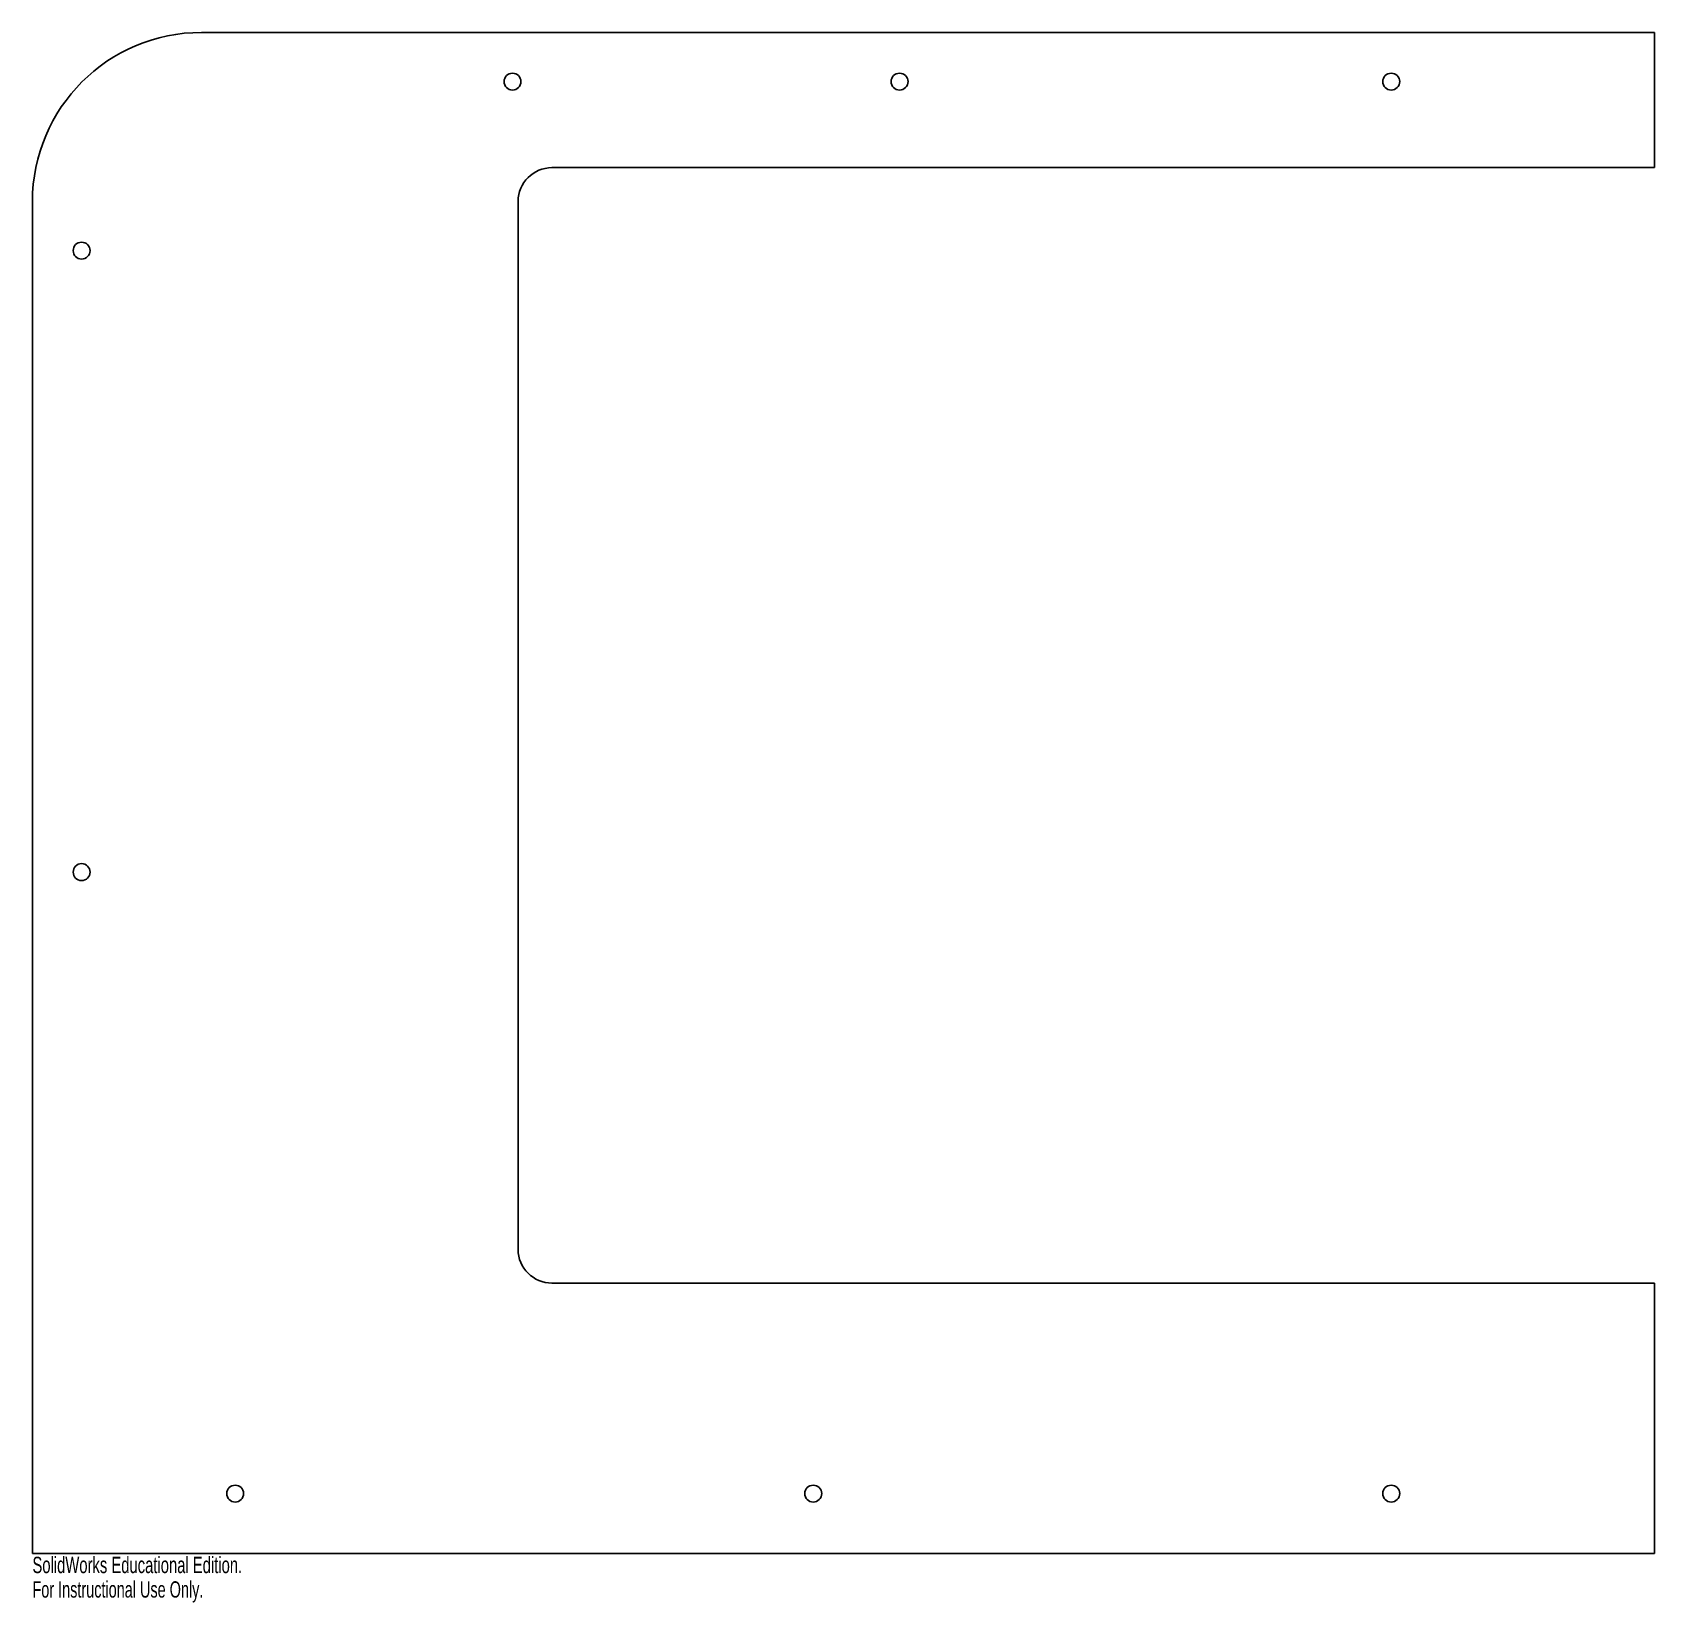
# Model space of a CAD drawing. Extents: x -26.5 to 21.5, y -1.5 to 45.
import ezdxf
from ezdxf.enums import TextEntityAlignment as Align

# ---------------------------------------------------------------- set-up
doc = ezdxf.new("R2010")
doc.units = 0
doc.layers.get('0').update_dxf_attribs({"linetype": 'CONTINUOUS'})

msp = doc.modelspace()

# ---------------------------------------------------------------- linework, layer by layer
at = {"color": 7, "linetype": 'CONTINUOUS'}
for p, q in [((-21.5, 45), (21.5, 45)), ((21.5, 45), (21.5, 41)), ((-11.128, 41), (21.5, 41)), ((-26.5, 40), (-26.5, 0)), ((-12.128, 9), (-12.128, 40)), ((21.5, 8), (-11.128, 8)), ((21.5, 8), (21.5, 0)), ((-26.5, 0), (21.5, 0))]:
    msp.add_line(p, q, dxfattribs=at)
for centre in [(-12.295, 43.545), (-0.84, 43.545), (13.708, 43.545), (-25.045, 38.545), (-25.045, 20.159), (-20.5, 1.772), (-3.396, 1.772), (13.708, 1.772)]:
    msp.add_circle(centre, 0.25, dxfattribs=at)
for centre, radius, start, end in [((-21.5, 40), 5, 90, 180), ((-11.128, 40), 1, 90, 180), ((-11.128, 9), 1, 180, 270)]:
    msp.add_arc(centre, radius, start, end, dxfattribs=at)

# ---------------------------------------------------------------- texts
for s, width, p in [('SolidWorks Educational Edition.', 0.677419, (-26.5, -0.725)), ('For Instructional Use Only.', 0.661111, (-26.5, -1.45))]:
    msp.add_text(s, height=0.48336, dxfattribs=dict(at, width=width)).set_placement(p, align=Align.BOTTOM_LEFT)

doc.saveas('drawing.dxf')
